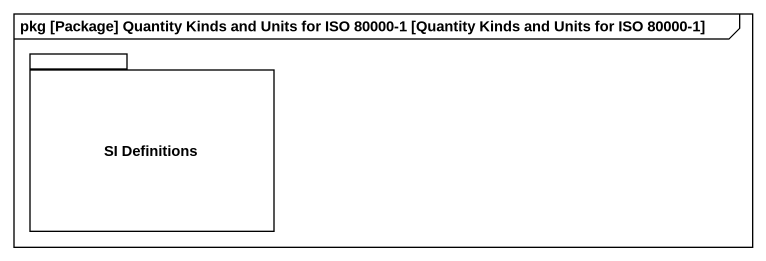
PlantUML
@startuml
mainframe pkg [Package] Quantity Kinds and Units for ISO 80000-1 [Quantity Kinds and Units for ISO 80000-1]
package "SI Definitions" as SI_Definitions {
}
@enduml
